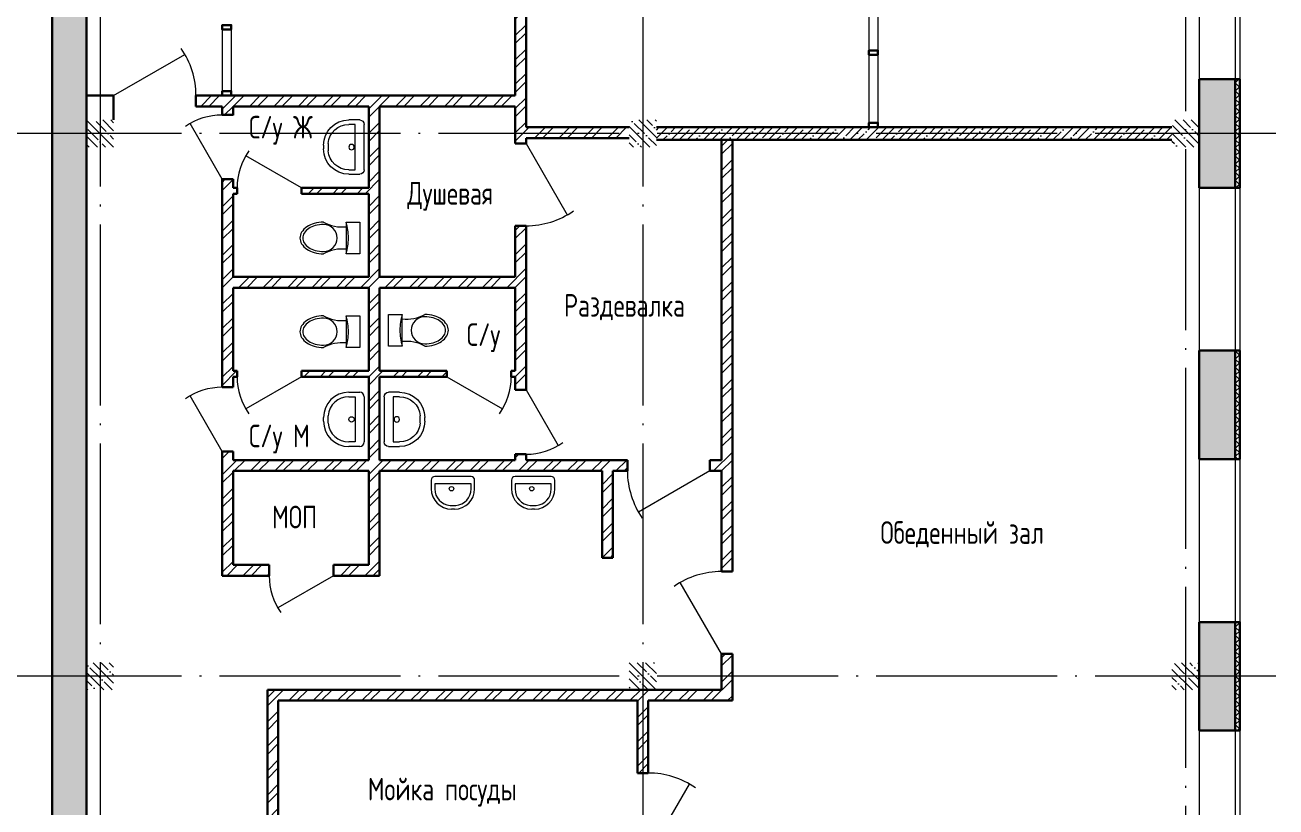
# Model space of a CAD drawing. Extents: x -965262 to 1142518, y -357520 to 71675.
# Drawn here: x -799407 to -785577, y -212797 to -204152 of the extents above; entities that cross this region are included whole.
import ezdxf

# ---------------------------------------------------------------- set-up
doc = ezdxf.new("R2010")
doc.units = 0
doc.header["$LTSCALE"] = 10
doc.linetypes.add('DOTE', pattern=[2.42, 2, -0.2, 0.02, -0.2])
doc.layers.get('0').update_dxf_attribs({"linetype": 'CONTINUOUS', "lineweight": 30})
doc.layers.add('DOTE', color=7, linetype='DOTE', lineweight=9)
doc.styles.add('GOST 2.304', font='isocpeur.ttf', dxfattribs={"width": 0.75, "height": 250})
pattern_1 = [(135, (-832859.33, -273086.6), (-89.80256, -89.80256), []), (135, (-832859.33, -272996.8), (-89.80256, -89.80256), [158.75, -31.75, 0, -31.75])]
pattern_2 = [(135, (-832859.33, -273086.6), (-44.90128, -44.90128), []), (225, (-832859.33, -273086.6), (44.90128, -44.90128), [])]

msp = doc.modelspace()

# ---------------------------------------------------------------- hatches: boundary and pattern name
at = {"lineweight": 15}
h = msp.add_hatch(dxfattribs=at)
h.set_pattern_fill('ANSI35', color=256, scale=40, style=0)
h.set_pattern_definition([(45, (-832859.33, -273086.6), (-179.6051, 179.6051), []), (45, (-832679.73, -273086.6), (-179.6051, 179.6051), [317.5, -63.5, 0, -63.5])])
h.paths.add_polyline_path([(-788977.4, -223502.1), (-789130.6, -223502.1), (-791287.4, -223507.6), (-791287.4, -223902.1), (-788977.4, -223902.1)])
h.paths.add_polyline_path([(-798117.4, -223902.1), (-799107.4, -223902.1), (-799107.4, -198802.1), (-798027.1, -198802.1), (-798027.1, -199202.1), (-798727.4, -199202.1), (-798727.4, -223502.1), (-798117.4, -223502.1)])
h.paths.add_polyline_path([(-797117.4, -223902.1), (-794977.4, -223902.1), (-794977.4, -223502.1), (-797117.4, -223502.1)])
h.paths.add_polyline_path([(-793177.4, -223907.6), (-792287.4, -223902.1), (-792287.4, -223502.1), (-793177.4, -223507.6)])
h.paths.add_polyline_path([(-787177.4, -223902.1), (-787177.4, -223502.1), (-786427.4, -223502.1), (-786427.4, -222752.3), (-786027.4, -222752.3), (-786027.4, -223901.7), (-787177.4, -223902.1)])
h.paths.add_polyline_path([(-786427.4, -220952.1), (-786027.4, -220952.1), (-786027.4, -219752.1), (-786427.4, -219752.1)])
h.paths.add_polyline_path([(-786427.4, -217952.3), (-786027.4, -217952.3), (-786027.4, -216752.3), (-786427.4, -216752.3)])
h.paths.add_polyline_path([(-786427.4, -214952.3), (-786027.4, -214952.3), (-786027.4, -213752.3), (-786427.4, -213752.3)])
h.paths.add_polyline_path([(-786427.4, -211952.3), (-786027.4, -211952.3), (-786027.4, -210752.3), (-786427.4, -210752.3)])
h.paths.add_polyline_path([(-786427.4, -208952.1), (-786027.4, -208952.1), (-786027.4, -207752.1), (-786427.4, -207752.1)])
h.paths.add_polyline_path([(-786427.4, -205952.1), (-786027.4, -205952.1), (-786027.4, -204752.1), (-786427.4, -204752.1)])
h.paths.add_polyline_path([(-786427.4, -202952.1), (-786027.4, -202952.1), (-786027.4, -201752.1), (-786427.4, -201752.1)])
h.paths.add_polyline_path([(-786427.4, -199952.3), (-786427.4, -199202.1), (-787178.2, -199202.1), (-787177.4, -198802.1), (-786027.4, -198802.1), (-786027.4, -199952.1), (-786427.4, -199952.1)])
h.paths.add_polyline_path([(-790178.2, -199202.1), (-788978.2, -199202.1), (-788978.2, -198802.1), (-790178.2, -198802.1)])
h.paths.add_polyline_path([(-797127.1, -199197.6), (-791977.4, -199197.6), (-791977.4, -198802.1), (-797127.1, -198802.1)])
h = msp.add_hatch(dxfattribs=at)
h.set_pattern_fill('ANSI32', color=1, scale=20, style=0)
h.set_pattern_definition([(45, (-1272135.78, -304976.27), (-134.70384, 134.70384), []), (45, (-1272045.98, -304976.27), (-134.70384, 134.70384), [])])
h.paths.add_polyline_path([(-786427.4, -221571.7), (-786927.4, -221571.7), (-786927.4, -221691.7), (-786427.4, -221691.7)])
h.paths.add_polyline_path([(-786927.4, -221691.7), (-787047.4, -221691.7), (-787047.4, -223502.1), (-786927.4, -223502.1)])
h.paths.add_polyline_path([(-797517.4, -204932.1), (-797527.4, -204932.1), (-797527.4, -205052.1), (-797517.4, -205052.1)], flags=16)
h.paths.add_polyline_path([(-797107.4, -205146.9), (-797227.4, -205146.9), (-797227.4, -205216.9), (-797107.4, -205216.9)], flags=17)
h.paths.add_polyline_path([(-793987.4, -208042.1), (-794032.4, -208042.1), (-794032.4, -208062.1), (-793987.4, -208062.1)], flags=16)
h.paths.add_polyline_path([(-793987.4, -207977.1), (-794032.4, -207977.1), (-794032.4, -207997.1), (-793987.4, -207997.1)], flags=17)
h.paths.add_polyline_path([(-793867.4, -208187.1), (-793987.4, -208187.1), (-793987.4, -208207.1), (-793867.4, -208207.1)], flags=17)
h.paths.add_polyline_path([(-793867.4, -205451.1), (-793987.4, -205451.1), (-793987.4, -205462.1), (-793867.4, -205462.1)], flags=17)
h.paths.add_polyline_path([(-790817.4, -217282.1), (-790926.4, -217282.1), (-790926.4, -217402.1), (-790817.4, -217402.1)])
h.paths.add_polyline_path([(-790697.4, -220531.7), (-790817.4, -220531.7), (-790817.4, -220661.7), (-790697.4, -220661.7)], flags=17)
h.paths.add_polyline_path([(-790697.4, -221441.7), (-790817.4, -221441.7), (-790817.4, -221571.7), (-790697.4, -221571.7)])
h.paths.add_polyline_path([(-791857.4, -221571.7), (-791987.4, -221571.7), (-791987.4, -221821.7), (-791857.4, -221821.7)], flags=17)
h.paths.add_polyline_path([(-790947.4, -221571.7), (-791077.4, -221571.7), (-791077.4, -221821.7), (-790947.4, -221821.7)])
h.paths.add_polyline_path([(-790697.4, -222342.1), (-790947.4, -222342.1), (-790947.4, -222592.1), (-790697.4, -222592.1)], flags=17)
h.paths.add_polyline_path([(-790697.4, -223252.1), (-790947.4, -223252.1), (-790947.4, -223502.1), (-790697.4, -223502.1)])
h.paths.add_polyline_path([(-797117.4, -220272.1), (-797237.4, -220272.1), (-797237.4, -220342.1), (-797117.4, -220342.1)], flags=17)
h.paths.add_polyline_path([(-792387.4, -223352.1), (-792427.4, -223352.1), (-792427.4, -223502.1), (-792387.4, -223502.1)], flags=17)
h.paths.add_polyline_path([(-792387.4, -223202.1), (-792427.4, -223202.1), (-792427.4, -223352.1), (-792387.4, -223352.1)], flags=17)
h.paths.add_polyline_path([(-790416.5, -217402.1), (-790697.4, -217402.1), (-790697.4, -217422.1), (-790416.5, -217422.1)], flags=17)
h.paths.add_polyline_path([(-790416.5, -217402.1), (-790697.4, -217402.1), (-790697.4, -217422.1), (-790416.5, -217422.1)], flags=17)
h.paths.add_polyline_path([(-790416.5, -217352.1), (-790817.4, -217352.1), (-790817.4, -217402.1), (-790416.5, -217402.1)])
h.paths.add_polyline_path([(-790416.5, -217282.1), (-790817.4, -217282.1), (-790817.4, -217352.1), (-790416.5, -217352.1)])
h.paths.add_polyline_path([(-791587.6, -211104.1), (-791707.6, -211104.1), (-791707.6, -211501.7), (-792427.4, -211501.7), (-792427.4, -211502.1), (-792727.4, -211502.1), (-792727.4, -211501.7), (-796727.4, -211501.7), (-796727.4, -215872.1), (-797436.9, -215872.1), (-797436.9, -215992.1), (-792637.4, -215992.1), (-792637.4, -217202.1), (-792517.4, -217202.1), (-792517.4, -215752.1), (-792517.4, -214962.1), (-792637.4, -214962.1), (-792637.4, -215872.1), (-796607.4, -215872.1), (-796607.4, -214051.7), (-792517.4, -214051.7), (-792517.4, -213331.7), (-792637.4, -213331.7), (-792637.4, -213931.7), (-796607.4, -213931.7), (-796607.4, -211621.7), (-792637.4, -211621.7), (-792637.4, -212421.7), (-792517.4, -212421.7), (-792517.4, -211621.7), (-791587.6, -211621.7)])
h.paths.add_polyline_path([(-798346.9, -215872.1), (-798727.4, -215872.1), (-798727.4, -215992.1), (-798346.9, -215992.1)])
h.paths.add_polyline_path([(-793892.4, -217292.1), (-795427.4, -217292.1), (-795427.4, -217412.1), (-794142.4, -217412.1), (-794142.4, -221861.7), (-794022.4, -221861.7), (-794022.4, -217412.1), (-793892.4, -217412.1)])
h.paths.add_polyline_path([(-795517.4, -218711.7), (-795637.4, -218711.7), (-795637.4, -218752.1), (-797237.4, -218752.1), (-797237.4, -220272.1), (-797117.4, -220272.1), (-797117.4, -218872.1), (-795637.4, -218872.1), (-795637.4, -221752.1), (-797117.4, -221752.1), (-797117.4, -221252.1), (-797237.4, -221252.1), (-797237.4, -221752.1), (-797517.4, -221752.1), (-797517.4, -222002.1), (-795727.4, -222002.1), (-795727.4, -223202.1), (-795517.4, -223202.1)])
h.paths.add_polyline_path([(-791857.4, -221571.7), (-792517.4, -221571.7), (-792517.4, -217502.1), (-792637.4, -217502.1), (-792637.4, -223202.1), (-792427.4, -223202.1), (-792427.4, -223502.1), (-792387.4, -223502.1), (-792387.4, -221821.7), (-791857.4, -221821.7)])
h.paths.add_polyline_path([(-792727.4, -217292.1), (-792882.4, -217292.1), (-792882.4, -217412.1), (-792727.4, -217412.1)])
h.paths.add_polyline_path([(-791726.5, -217282.1), (-792427.4, -217282.1), (-792427.4, -217422.1), (-791726.5, -217422.1)], flags=17)
h.paths.add_polyline_path([(-790697.4, -217422.1), (-790817.4, -217422.1), (-790817.4, -218401.7), (-790697.4, -218401.7)])
h.paths.add_polyline_path([(-786727.4, -217282.1), (-790416.5, -217282.1), (-790416.5, -217422.1), (-786727.4, -217422.1)], flags=17)
h.paths.add_polyline_path([(-786427.4, -219751.7), (-790697.4, -219751.7), (-790697.4, -219311.7), (-790817.4, -219311.7), (-790817.4, -219751.7), (-790817.4, -220661.7), (-790697.4, -220661.7), (-790697.4, -219871.7), (-786427.4, -219871.7)])
h.paths.add_polyline_path([(-786427.4, -221571.7), (-790817.4, -221571.7), (-790947.4, -221571.7), (-790947.4, -221821.7), (-790947.4, -222592.1), (-790697.4, -222592.1), (-790697.4, -221691.7), (-786427.4, -221691.7)])
h.paths.add_polyline_path([(-793867.6, -200407.1), (-793987.6, -200407.1), (-793987.6, -200662.1), (-793987.4, -204932.1), (-797527.4, -204932.1), (-797527.4, -205052.1), (-797227.4, -205052.1), (-797227.4, -205216.9), (-797107.4, -205216.9), (-797107.4, -205052.1), (-795607.4, -205052.1), (-795607.4, -205952.1), (-796352.4, -205952.1), (-796352.4, -206017.1), (-795607.4, -206017.1), (-795607.4, -206937.1), (-797107.4, -206937.1), (-797107.4, -206017.1), (-797062.4, -206017.1), (-797062.4, -205952.1), (-797107.4, -205952.1), (-797107.4, -205857.1), (-797227.4, -205857.1), (-797227.4, -207242.1), (-797227.4, -208157.1), (-797107.4, -208157.1), (-797107.4, -208042.1), (-797062.4, -208042.1), (-797062.4, -207977.1), (-797107.4, -207977.1), (-797107.4, -207057.1), (-795607.4, -207057.1), (-795607.4, -207977.1), (-796352.4, -207977.1), (-796352.4, -208042.1), (-795607.4, -208042.1), (-795607.4, -208962.1), (-797107.4, -208962.1), (-797107.4, -208867.1), (-797227.4, -208867.1), (-797227.4, -209082.1), (-797227.4, -209192.1), (-797227.4, -210241.7), (-796707.4, -210241.7), (-796707.4, -210121.7), (-797107.4, -210121.7), (-797107.4, -209192.1), (-797107.4, -209082.1), (-795607.4, -209082.1), (-795607.4, -210121.7), (-795761.4, -210121.7), (-795997.4, -210121.7), (-795997.4, -210241.7), (-795487.4, -210241.7), (-795487.4, -209201.7), (-795487.4, -209082.1), (-793867.4, -209082.1), (-793027.6, -209082.1), (-793027.6, -210041.7), (-792907.6, -210041.7), (-792907.6, -209082.1), (-792747.6, -209082.1), (-792747.6, -208962.1), (-793867.4, -208962.1), (-793867.4, -208897.1), (-793987.4, -208897.1), (-793987.4, -208962.1), (-795487.4, -208962.1), (-795487.4, -208742.1), (-795487.4, -208042.1), (-794742.4, -208042.1), (-794742.4, -207977.1), (-795487.4, -207977.1), (-795487.4, -207057.1), (-793987.4, -207057.1), (-793987.4, -207122.1), (-793987.4, -207997.1), (-794032.4, -207997.1), (-794032.4, -208062.1), (-793987.4, -208062.1), (-793987.4, -208097.1), (-793987.4, -208207.1), (-793867.4, -208207.1), (-793867.4, -207122.1), (-793867.4, -206372.1), (-793987.4, -206372.1), (-793987.4, -206937.1), (-795487.4, -206937.1), (-795487.4, -205052.1), (-793987.4, -205052.1), (-793987.4, -205451.1), (-793867.4, -205451.1), (-793867.4, -205402.1), (-792727.4, -205402.1), (-792727.4, -205282.1), (-793867.6, -205282.1)])
h.paths.add_polyline_path([(-786727.4, -205282.1), (-792427.4, -205282.1), (-792427.4, -205422.1), (-786727.4, -205422.1)], flags=17)
h.paths.add_polyline_path([(-791587.6, -205422.1), (-791707.6, -205422.1), (-791707.6, -206922.1), (-791707.6, -208961.7), (-791837.6, -208961.7), (-791837.6, -209081.7), (-791707.6, -209081.7), (-791707.6, -210194.1), (-791587.6, -210194.1)])
h.paths.add_polyline_path([(-793867.6, -199352.1), (-793987.6, -199352.1), (-793987.6, -199497.1), (-793867.6, -199497.1)])
h.paths.add_polyline_path([(-793867.6, -199202.1), (-793987.6, -199202.1), (-793987.6, -199352.1), (-793867.6, -199352.1)])
h.paths.add_polyline_path([(-798727.4, -222002.1), (-798727.4, -221752.1), (-798427.4, -221752.1), (-798427.4, -222002.1)])
h.paths.add_polyline_path([(-790416.5, -217422.1), (-790416.5, -217282.1), (-786727.4, -217282.1), (-786727.4, -217422.1)])
h.paths.add_polyline_path([(-792427.4, -217422.1), (-792427.4, -217282.1), (-791726.5, -217282.1), (-791726.5, -217422.1)])
h.paths.add_polyline_path([(-792427.4, -205422.1), (-792427.4, -205282.1), (-786727.4, -205282.1), (-786727.4, -205422.1)])
h = msp.add_hatch(dxfattribs=at)
h.set_pattern_fill('ANSI37', color=256, scale=20, angle=90, style=0)
h.set_pattern_definition(pattern_2)
h.paths.add_polyline_path([(-785977.4, -204752.1), (-786027.4, -204752.1), (-786027.4, -205952.3), (-785977.4, -205952.3)])
h = msp.add_hatch(dxfattribs=at)
h.set_pattern_fill('ANSI35', color=256, scale=20, angle=90, style=0)
h.set_pattern_definition(pattern_1)
h.paths.add_polyline_path([(-798577.4, -205202.1), (-798727.4, -205202.1), (-798727.4, -205352.1), (-798577.4, -205352.1)])
h.paths.add_polyline_path([(-798577.4, -205352.1), (-798727.4, -205352.1), (-798727.4, -205502.1), (-798577.4, -205502.1)])
h.paths.add_polyline_path([(-798427.4, -205352.1), (-798577.4, -205352.1), (-798577.4, -205502.1), (-798427.4, -205502.1)])
h.paths.add_polyline_path([(-798427.4, -205202.1), (-798577.4, -205202.1), (-798577.4, -205352.1), (-798427.4, -205352.1)])
h = msp.add_hatch(dxfattribs=at)
h.set_pattern_fill('ANSI35', color=256, scale=20, angle=90, style=0)
h.set_pattern_definition(pattern_1)
h.paths.add_polyline_path([(-792577.4, -205202.1), (-792727.4, -205202.1), (-792727.4, -205352.1), (-792577.4, -205352.1)])
h.paths.add_polyline_path([(-792577.4, -205352.1), (-792727.4, -205352.1), (-792727.4, -205502.1), (-792577.4, -205502.1)])
h.paths.add_polyline_path([(-792427.4, -205352.1), (-792577.4, -205352.1), (-792577.4, -205502.1), (-792427.4, -205502.1)])
h.paths.add_polyline_path([(-792427.4, -205202.1), (-792577.4, -205202.1), (-792577.4, -205352.1), (-792427.4, -205352.1)])
h = msp.add_hatch(dxfattribs=at)
h.set_pattern_fill('ANSI35', color=256, scale=20, angle=90, style=0)
h.set_pattern_definition(pattern_1)
h.paths.add_polyline_path([(-786577.4, -205202.1), (-786727.4, -205202.1), (-786727.4, -205352.1), (-786577.4, -205352.1)])
h.paths.add_polyline_path([(-786577.4, -205352.1), (-786727.4, -205352.1), (-786727.4, -205502.1), (-786577.4, -205502.1)])
h.paths.add_polyline_path([(-786427.4, -205352.1), (-786577.4, -205352.1), (-786577.4, -205502.1), (-786427.4, -205502.1)])
h.paths.add_polyline_path([(-786427.4, -205202.1), (-786577.4, -205202.1), (-786577.4, -205352.1), (-786427.4, -205352.1)])
h = msp.add_hatch(dxfattribs=at)
h.set_pattern_fill('ANSI35', color=256, scale=20)
h.set_pattern_definition([(45, (-170000.2, 82238.42), (-89.802561, 89.802561), []), (45, (-169910.4, 82238.42), (-89.802561, 89.802561), [158.75, -31.75, 0, -31.75])])
h.paths.add_polyline_path([(-792427.4, -205422.1), (-792427.4, -205282.1), (-786727.4, -205282.1), (-786727.4, -205422.1)])
h = msp.add_hatch(dxfattribs=at)
h.set_pattern_fill('ANSI37', color=256, scale=20, angle=90, style=0)
h.set_pattern_definition(pattern_2)
h.paths.add_polyline_path([(-785977.4, -207752.1), (-786027.4, -207752.1), (-786027.4, -208952.3), (-785977.4, -208952.3)])
h = msp.add_hatch(dxfattribs=at)
h.set_pattern_fill('ANSI37', color=256, scale=20, angle=90, style=0)
h.set_pattern_definition(pattern_2)
h.paths.add_polyline_path([(-785977.4, -210752.1), (-786027.4, -210752.1), (-786027.4, -211952.3), (-785977.4, -211952.3)])
h = msp.add_hatch(dxfattribs=at)
h.set_pattern_fill('ANSI35', color=256, scale=20, angle=90, style=0)
h.set_pattern_definition(pattern_1)
h.paths.add_polyline_path([(-798577.4, -211202.1), (-798727.4, -211202.1), (-798727.4, -211352.1), (-798577.4, -211352.1)])
h.paths.add_polyline_path([(-798577.4, -211352.1), (-798727.4, -211352.1), (-798727.4, -211502.1), (-798577.4, -211502.1)])
h.paths.add_polyline_path([(-798427.4, -211352.1), (-798577.4, -211352.1), (-798577.4, -211502.1), (-798427.4, -211502.1)])
h.paths.add_polyline_path([(-798427.4, -211202.1), (-798577.4, -211202.1), (-798577.4, -211352.1), (-798427.4, -211352.1)])
h = msp.add_hatch(dxfattribs=at)
h.set_pattern_fill('ANSI35', color=256, scale=20, angle=90, style=0)
h.set_pattern_definition(pattern_1)
h.paths.add_polyline_path([(-792577.4, -211202.1), (-792727.4, -211202.1), (-792727.4, -211352.1), (-792577.4, -211352.1)])
h.paths.add_polyline_path([(-792577.4, -211352.1), (-792727.4, -211352.1), (-792727.4, -211502.1), (-792577.4, -211502.1)])
h.paths.add_polyline_path([(-792427.4, -211352.1), (-792577.4, -211352.1), (-792577.4, -211502.1), (-792427.4, -211502.1)])
h.paths.add_polyline_path([(-792427.4, -211202.1), (-792577.4, -211202.1), (-792577.4, -211352.1), (-792427.4, -211352.1)])
h = msp.add_hatch(dxfattribs=at)
h.set_pattern_fill('ANSI35', color=256, scale=20, angle=90, style=0)
h.set_pattern_definition(pattern_1)
h.paths.add_polyline_path([(-786577.4, -211202.1), (-786727.4, -211202.1), (-786727.4, -211352.1), (-786577.4, -211352.1)])
h.paths.add_polyline_path([(-786577.4, -211352.1), (-786727.4, -211352.1), (-786727.4, -211502.1), (-786577.4, -211502.1)])
h.paths.add_polyline_path([(-786427.4, -211352.1), (-786577.4, -211352.1), (-786577.4, -211502.1), (-786427.4, -211502.1)])
h.paths.add_polyline_path([(-786427.4, -211202.1), (-786577.4, -211202.1), (-786577.4, -211352.1), (-786427.4, -211352.1)])

# ---------------------------------------------------------------- linework, layer by layer
at = {"extrusion": (0, 0, -1)}
for p, q in [((-799107.4, -223952.1), (-799107.4, -198802.1, -1808.5)), ((-798727.4, -199202.1, -1808.5), (-798727.4, -223502.1, -1808.5)), ((-786427.4, -205952.3, -1808.5), (-786427.4, -204752.3, -1808.5)), ((-786427.4, -204752.3, -1808.5), (-785977.4, -204752.3)), ((-786027.4, -204752.3, -1808.5), (-786027.4, -205952.3, -1808.5)), ((-785977.4, -205952.3), (-786427.4, -205952.3, -1808.5)), ((-786427.4, -208952.3, -1808.5), (-786427.4, -207752.3, -1808.5)), ((-786427.4, -207752.3, -1808.5), (-785977.4, -207752.3)), ((-786027.4, -207752.3, -1808.5), (-786027.4, -208952.3, -1808.5)), ((-785977.4, -208952.3), (-786427.4, -208952.3, -1808.5)), ((-786427.4, -211952.3, -1808.5), (-786427.4, -210752.3, -1808.5)), ((-786427.4, -210752.3, -1808.5), (-785977.4, -210752.3)), ((-786027.4, -210752.3, -1808.5), (-786027.4, -211952.3, -1808.5)), ((-785977.4, -211952.3), (-786427.4, -211952.3, -1808.5))]:
    msp.add_line(p, q, dxfattribs=at)
at = {"color": 1}
for p, q in [((-793867.6, -200407.1, -3259.8), (-793867.6, -205282.1, -3259.8)), ((-793987.6, -200662.1, -3259.8), (-793987.4, -204932.1, -3259.8)), ((-793987.6, -204932.1, -3259.8), (-797517.4, -204932.1, -3259.8)), ((-797517.4, -205052.1, -3259.8), (-797517.4, -204932.1, -3259.8)), ((-797227.4, -205052.1, -3259.8), (-797517.4, -205052.1, -3259.8)), ((-797227.4, -205052.1, -3259.8), (-797227.4, -205147.1, -3259.8)), ((-795607.4, -205052.1, -3259.8), (-797107.4, -205052.1, -3259.8)), ((-797107.4, -205052.1, -3259.8), (-797107.4, -205147.1, -3259.8)), ((-795607.4, -205952.1, -3259.8), (-795607.4, -205052.1, -3259.8)), ((-795487.4, -206937.1, -3259.8), (-795487.4, -205052.1, -3259.8)), ((-793987.6, -205052.1, -3259.8), (-795487.4, -205052.1, -3259.8)), ((-793987.4, -205052.1, -3259.8), (-793987.4, -205462.1, -3259.8)), ((-797227.4, -205146.9, -3259.8), (-797107.4, -205146.9, -3259.8)), ((-793867.6, -205282.1, -3259.8), (-792727.4, -205282.1, -3259.8)), ((-793987.4, -205462.1, -3259.8), (-793867.4, -205462.1, -3259.8)), ((-793867.4, -205402.1, -3259.8), (-792727.4, -205402.1, -3259.8)), ((-793867.4, -205402.1, -3259.8), (-793867.4, -205462.1, -3259.8)), ((-791707.6, -205422.1, -3259.8), (-791707.6, -208961.7, -3259.8)), ((-791707.6, -205422.1, -3259.8), (-791587.6, -205422.1, -3259.8)), ((-791587.6, -205422.1, -3259.8), (-791587.6, -210194.1, -3259.8)), ((-797227.4, -205857.1, -3259.8), (-797107.4, -205857.1, -3259.8)), ((-797227.4, -205857.1, -3259.8), (-797227.4, -207242.1, -3259.8)), ((-797107.4, -205857.1, -3259.8), (-797107.4, -205952.1, -3259.8)), ((-797062.4, -205952.1, -3259.8), (-797107.4, -205952.1, -3259.8)), ((-797107.4, -206937.1, -3259.8), (-797107.4, -206017.1, -3259.8)), ((-797062.4, -206017.1, -3259.8), (-797107.4, -206017.1, -3259.8)), ((-797062.4, -205952.1, -3259.8), (-797062.4, -206017.1, -3259.8)), ((-795607.4, -205952.1, -3259.8), (-796352.4, -205952.1, -3259.8)), ((-796352.4, -205952.1, -3259.8), (-796352.4, -206017.1, -3259.8)), ((-795607.4, -206017.1, -3259.8), (-796352.4, -206017.1, -3259.8)), ((-795607.4, -206937.1, -3259.8), (-795607.4, -206017.1, -3259.8)), ((-793987.4, -206372.1, -3259.8), (-793867.4, -206372.1, -3259.8)), ((-793987.4, -206937.1, -3259.8), (-793987.4, -206372.1, -3259.8)), ((-793867.4, -207122.1, -3259.8), (-793867.4, -206372.1, -3259.8)), ((-795607.4, -206937.1, -3259.8), (-797107.4, -206937.1, -3259.8)), ((-793987.4, -206937.1, -3259.8), (-795487.4, -206937.1, -3259.8)), ((-797227.4, -208157.1, -3259.8), (-797227.4, -207122.1, -3259.8)), ((-797107.4, -207977.1, -3259.8), (-797107.4, -207057.1, -3259.8)), ((-795607.4, -207057.1, -3259.8), (-797107.4, -207057.1, -3259.8)), ((-795607.4, -207977.1, -3259.8), (-795607.4, -207057.1, -3259.8)), ((-795487.4, -207977.1, -3259.8), (-795487.4, -207057.1, -3259.8)), ((-793987.4, -207057.1, -3259.8), (-795487.4, -207057.1, -3259.8)), ((-793987.4, -207122.1, -3259.8), (-793987.4, -207057.1, -3259.8)), ((-793987.4, -207977.1, -3259.8), (-793987.4, -207122.1, -3259.8)), ((-793867.4, -208187.1, -3259.8), (-793867.4, -207122.1, -3259.8)), ((-797062.4, -207977.1, -3259.8), (-797107.4, -207977.1, -3259.8)), ((-797062.4, -208042.1, -3259.8), (-797062.4, -207977.1, -3259.8)), ((-795607.4, -207977.1, -3259.8), (-796352.4, -207977.1, -3259.8)), ((-796352.4, -208042.1, -3259.8), (-796352.4, -207977.1, -3259.8)), ((-795487.4, -207977.1, -3259.8), (-794742.4, -207977.1, -3259.8)), ((-794742.4, -208042.1, -3259.8), (-794742.4, -207977.1, -3259.8)), ((-794032.4, -208042.1, -3259.8), (-794032.4, -207977.1, -3259.8)), ((-794032.4, -207977.1, -3259.8), (-793987.4, -207977.1, -3259.8)), ((-797107.4, -208157.1, -3259.8), (-797107.4, -208042.1, -3259.8)), ((-797062.4, -208042.1, -3259.8), (-797107.4, -208042.1, -3259.8)), ((-795607.4, -208042.1, -3259.8), (-796352.4, -208042.1, -3259.8)), ((-795607.4, -208962.1, -3259.8), (-795607.4, -208042.1, -3259.8)), ((-795487.4, -208962.1, -3259.8), (-795487.4, -208042.1, -3259.8)), ((-795487.4, -208042.1, -3259.8), (-794742.4, -208042.1, -3259.8)), ((-794032.4, -208042.1, -3259.8), (-793987.4, -208042.1, -3259.8)), ((-793987.4, -208097.1, -3259.8), (-793987.4, -208042.1, -3259.8)), ((-793987.4, -208187.1, -3259.8), (-793987.4, -208097.1, -3259.8)), ((-797227.4, -208157.1, -3259.8), (-797107.4, -208157.1, -3259.8)), ((-793867.4, -208187.1, -3259.8), (-793987.4, -208187.1, -3259.8)), ((-795487.4, -208962.1, -3259.8), (-795487.4, -208742.1, -3259.8)), ((-797227.4, -209082.1, -3259.8), (-797227.4, -208867.1, -3259.8)), ((-797227.4, -208867.1, -3259.8), (-797107.4, -208867.1, -3259.8)), ((-797107.4, -208962.1, -3259.8), (-797107.4, -208867.1, -3259.8)), ((-797107.4, -208962.1, -3259.8), (-797107.4, -208917.1, -3259.8)), ((-795607.4, -208962.1, -3259.8), (-797107.4, -208962.1, -3259.8)), ((-795487.4, -208962.1, -3259.8), (-793987.4, -208962.1, -3259.8)), ((-793867.4, -208897.1, -3259.8), (-793987.4, -208897.1, -3259.8)), ((-793987.4, -208962.1, -3259.8), (-793987.4, -208897.1, -3259.8)), ((-793867.4, -208962.1, -3259.8), (-793867.4, -208897.1, -3259.8)), ((-793867.4, -208962.1, -3259.8), (-792747.6, -208962.1, -3259.8)), ((-792747.6, -208962.1, -3259.8), (-792747.6, -209082.1, -3259.8)), ((-791837.6, -208961.7, -3259.8), (-791707.6, -208961.7, -3259.8)), ((-791837.6, -208961.7, -3259.8), (-791837.6, -209081.7, -3259.8)), ((-797227.4, -209082.1, -3259.8), (-797227.4, -209192.1, -3259.8)), ((-797107.4, -209082.1, -3259.8), (-797107.4, -209192.1, -3259.8)), ((-795607.4, -209082.1, -3259.8), (-797107.4, -209082.1, -3259.8)), ((-795607.4, -209082.1, -3259.8), (-795607.4, -210121.7, -3259.8)), ((-795487.4, -209082.1, -3259.8), (-793867.4, -209082.1, -3259.8)), ((-795487.4, -209082.1, -3259.8), (-795487.4, -209201.7, -3259.8)), ((-793867.4, -209082.1, -3259.8), (-793027.6, -209082.1, -3259.8)), ((-793027.6, -210041.7, -3259.8), (-793027.6, -209082.1, -3259.8)), ((-792907.6, -209082.1, -3259.8), (-792747.6, -209082.1, -3259.8)), ((-792907.6, -210041.7, -3259.8), (-792907.6, -209082.1, -3259.8)), ((-791837.6, -209081.7, -3259.8), (-791707.6, -209081.7, -3259.8)), ((-791707.6, -209081.7, -3259.8), (-791707.6, -210194.1, -3259.8)), ((-797227.4, -209192.1, -3259.8), (-797227.4, -210241.7, -3259.8)), ((-797107.4, -209192.1, -3259.8), (-797107.4, -210121.7, -3259.8)), ((-795487.4, -209201.7, -3259.8), (-795487.4, -210241.7, -3259.8)), ((-792907.6, -210041.7, -3259.8), (-793027.6, -210041.7, -3259.8)), ((-796707.4, -210121.7, -3259.8), (-797107.4, -210121.7, -3259.8)), ((-796707.4, -210121.7, -3259.8), (-796707.4, -210241.7, -3259.8)), ((-795607.4, -210121.7, -3259.8), (-795997.4, -210121.7, -3259.8)), ((-795997.4, -210121.7, -3259.8), (-795997.4, -210241.7, -3259.8)), ((-795761.4, -210121.7, -3259.8), (-795607.4, -210121.7, -3259.8)), ((-791707.6, -210194.1, -3259.8), (-791587.6, -210194.1, -3259.8)), ((-796707.4, -210241.7, -3259.8), (-797227.4, -210241.7, -3259.8)), ((-795487.4, -210241.7, -3259.8), (-795997.4, -210241.7, -3259.8)), ((-791707.6, -211104.1, -3259.8), (-791707.6, -211501.7, -3259.8)), ((-791587.6, -211104.1, -3259.8), (-791707.6, -211104.1, -3259.8)), ((-791587.6, -211104.1, -3259.8), (-791587.6, -211621.7, -3259.8)), ((-796727.4, -211501.7, -3259.8), (-796727.4, -215872.1, -3259.8)), ((-796727.4, -211501.7, -3259.8), (-792637.4, -211501.7, -3259.8)), ((-792727.4, -211501.7, -3259.8), (-791707.6, -211501.7, -3259.8)), ((-796607.4, -211621.7, -3259.8), (-792637.4, -211621.7, -3259.8)), ((-796607.4, -211621.7, -3259.8), (-796607.4, -213931.7, -3259.8)), ((-792637.4, -211621.7, -3259.8), (-792637.4, -212421.7, -3259.8)), ((-792517.4, -211621.7, -3259.8), (-791587.6, -211621.7, -3259.8)), ((-792517.4, -211621.7, -3259.8), (-792517.4, -212421.7, -3259.8)), ((-792517.4, -212421.7, -3259.8), (-792637.4, -212421.7, -3259.8))]:
    msp.add_line(p, q, dxfattribs=at)
at = {"lineweight": 15}
for p, q in [((-786427.4, -202952.1), (-786427.4, -204752.1)), ((-786027.4, -202952.1, -1808.5), (-786027.4, -204752.1, -1808.5)), ((-785977.4, -202951.9), (-785977.4, -204751.9)), ((-798427.4, -204932.5, -3259.8), (-797639.4, -204477.5, -3259.8)), ((-795707.4, -205202.1, -3259.8), (-795827.4, -205202.1, -3259.8)), ((-797227.4, -205857.1, -3259.8), (-797582.4, -205242.2, -3259.8)), ((-795757.4, -205252.1, -3259.8), (-795827.4, -205252.1, -3259.8)), ((-795757.4, -205752.1, -3259.8), (-795757.4, -205252.1, -3259.8)), ((-795657.4, -205752.1, -3259.8), (-795657.4, -205252.1, -3259.8)), ((-796107.4, -205482.1, -3259.8), (-796107.4, -205522.1, -3259.8)), ((-796057.4, -205462.1, -3259.8), (-796057.4, -205542.1, -3259.8)), ((-793867.4, -205462.1, -3259.8), (-793412.4, -206250.2, -3259.8)), ((-796352.4, -205952.1, -3259.8), (-796967.3, -205597.1, -3259.8)), ((-795827.4, -205752.1, -3259.8), (-795757.4, -205752.1, -3259.8)), ((-795827.4, -205802.1, -3259.8), (-795707.4, -205802.1, -3259.8)), ((-786427.4, -205952.1), (-786427.4, -207752.1)), ((-786027.4, -205952.1, -1808.5), (-786027.4, -207752.1, -1808.5)), ((-785977.4, -205951.9), (-785977.4, -207751.9)), ((-795857.4, -206331.8, -3259.8), (-795857.4, -206506.8, -3259.8)), ((-795857.4, -206331.8, -3259.8), (-795707.4, -206331.8, -3259.8)), ((-795707.4, -206331.8, -3259.8), (-795707.4, -206681.8, -3259.8)), ((-795857.4, -206506.8, -3259.8), (-795857.4, -206681.8, -3259.8)), ((-795707.4, -206681.8, -3259.8), (-795857.4, -206681.8, -3259.8)), ((-795857.4, -207367.5, -3259.8), (-795857.4, -207542.5, -3259.8)), ((-795857.4, -207367.5, -3259.8), (-795707.4, -207367.5, -3259.8)), ((-795707.4, -207367.5, -3259.8), (-795707.4, -207717.5, -3259.8)), ((-795387.4, -207702.1, -3259.8), (-795387.4, -207352.1, -3259.8)), ((-795387.4, -207352.1, -3259.8), (-795237.4, -207352.1, -3259.8)), ((-795237.4, -207527.1, -3259.8), (-795237.4, -207352.1, -3259.8)), ((-795857.4, -207542.5, -3259.8), (-795857.4, -207717.5, -3259.8)), ((-795237.4, -207702.1, -3259.8), (-795237.4, -207527.1, -3259.8)), ((-795707.4, -207717.5, -3259.8), (-795857.4, -207717.5, -3259.8)), ((-795237.4, -207702.1, -3259.8), (-795387.4, -207702.1, -3259.8)), ((-796352.4, -208042.1, -3259.8), (-796967.3, -208397.1, -3259.8)), ((-794742.4, -208042.1, -3259.8), (-794127.5, -208397.1, -3259.8)), ((-797227.4, -208867.1, -3259.8), (-797582.4, -208252.2, -3259.8)), ((-795827.4, -208212.1, -3259.8), (-795707.4, -208212.1, -3259.8)), ((-795827.4, -208262.1, -3259.8), (-795757.4, -208262.1, -3259.8)), ((-795757.4, -208262.1, -3259.8), (-795757.4, -208762.1, -3259.8)), ((-795657.4, -208262.1, -3259.8), (-795657.4, -208762.1, -3259.8)), ((-795437.4, -208262.1, -3259.8), (-795437.4, -208762.1, -3259.8)), ((-795267.4, -208212.1, -3259.8), (-795387.4, -208212.1, -3259.8)), ((-795267.4, -208262.1, -3259.8), (-795337.4, -208262.1, -3259.8)), ((-795337.4, -208262.1, -3259.8), (-795337.4, -208762.1, -3259.8)), ((-793867.4, -208187.1, -3259.8), (-793512.4, -208802, -3259.8)), ((-796107.4, -208532.1, -3259.8), (-796107.4, -208492.1, -3259.8)), ((-796057.4, -208552.1, -3259.8), (-796057.4, -208472.1, -3259.8)), ((-795037.4, -208552.1, -3259.8), (-795037.4, -208472.1, -3259.8)), ((-794987.4, -208532.1, -3259.8), (-794987.4, -208492.1, -3259.8)), ((-795757.4, -208762.1, -3259.8), (-795827.4, -208762.1, -3259.8)), ((-795707.4, -208812.1, -3259.8), (-795827.4, -208812.1, -3259.8)), ((-795387.4, -208812.1, -3259.8), (-795267.4, -208812.1, -3259.8)), ((-795337.4, -208762.1, -3259.8), (-795267.4, -208762.1, -3259.8)), ((-786427.4, -208952.1), (-786427.4, -210752.1)), ((-786027.4, -208952.1, -1808.5), (-786027.4, -210752.1, -1808.5)), ((-785977.4, -208951.9), (-785977.4, -210751.9)), ((-791837.6, -209081.7, -3259.8), (-792625.7, -209536.7, -3259.8)), ((-794916.4, -209184.2, -3259.8), (-794916.4, -209280.2, -3259.8)), ((-794476.4, -209144.2, -3259.8), (-794876.4, -209144.2, -3259.8)), ((-794476.4, -209224.2, -3259.8), (-794876.4, -209224.2, -3259.8)), ((-794876.4, -209224.2, -3259.8), (-794876.4, -209280.2, -3259.8)), ((-794476.4, -209280.2, -3259.8), (-794476.4, -209224.2, -3259.8)), ((-794436.4, -209280.2, -3259.8), (-794436.4, -209184.2, -3259.8)), ((-794029.7, -209184.2, -3259.8), (-794029.7, -209280.2, -3259.8)), ((-793589.7, -209144.2, -3259.8), (-793989.7, -209144.2, -3259.8)), ((-793589.7, -209224.2, -3259.8), (-793989.7, -209224.2, -3259.8)), ((-793989.7, -209224.2, -3259.8), (-793989.7, -209280.2, -3259.8)), ((-793589.7, -209280.2, -3259.8), (-793589.7, -209224.2, -3259.8)), ((-793549.7, -209280.2, -3259.8), (-793549.7, -209184.2, -3259.8)), ((-794708.4, -209464.2, -3259.8), (-794644.4, -209464.2, -3259.8)), ((-794660.4, -209504.2, -3259.8), (-794692.4, -209504.2, -3259.8)), ((-793821.7, -209464.2, -3259.8), (-793757.7, -209464.2, -3259.8)), ((-793773.7, -209504.2, -3259.8), (-793805.7, -209504.2, -3259.8)), ((-795997.4, -210241.7, -3259.8), (-796612.3, -210596.7, -3259.8)), ((-791707.6, -211104.1, -3259.8), (-792162.6, -210316.1, -3259.8)), ((-786427.4, -211952.1), (-786427.4, -213752.1)), ((-786027.4, -211952.1, -1808.5), (-786027.4, -213752.1, -1808.5)), ((-785977.4, -211951.9), (-785977.4, -213751.9)), ((-792517.4, -213331.7, -3259.8), (-792062.4, -212543.6, -3259.8))]:
    msp.add_line(p, q, dxfattribs=at)
at = {"color": 3, "lineweight": 15}
for p, q in [((-790077.4, -203682.1, -3259.8), (-790077.4, -204432.1, -3259.8)), ((-789977.4, -203682.1, -3259.8), (-789977.4, -204432.1, -3259.8)), ((-797227.4, -204202.1, -3259.8), (-797227.4, -204882.1, -3259.8)), ((-797127.4, -204202.1, -3259.8), (-797127.4, -204882.1, -3259.8)), ((-790077.4, -204482.1, -3259.8), (-790077.4, -205232.1, -3259.8)), ((-789977.4, -204482.1, -3259.8), (-789977.4, -205232.1, -3259.8))]:
    msp.add_line(p, q, dxfattribs=at)
for p, q in [((-786027.4, -204752.1), (-786027.4, -205952.1)), ((-785977.4, -204752.1), (-785977.4, -205952.1)), ((-798427.4, -204932.5, -3259.8), (-798727.4, -204932.5, -3259.8)), ((-798427.4, -205202.1, -3259.8), (-798427.4, -204932.5, -3259.8)), ((-797227.4, -205052.1, -3259.8), (-797227.4, -205147.1, -3259.8)), ((-797107.4, -205052.1, -3259.8), (-797107.4, -205147.1, -3259.8)), ((-797107.4, -205052.1, -3259.8), (-797107.4, -205097.1, -3259.8)), ((-786727.4, -205282.1, -3259.8), (-792427.4, -205282.1, -3259.8)), ((-786727.4, -205422.1, -3259.8), (-792427.4, -205422.1, -3259.8)), ((-786027.4, -207752.1), (-786027.4, -208952.1)), ((-785977.4, -207752.1), (-785977.4, -208952.1)), ((-795487.4, -208962.1, -3259.8), (-795487.4, -208807.1, -3259.8)), ((-786027.4, -210752.1), (-786027.4, -211952.1)), ((-785977.4, -210752.1), (-785977.4, -211952.1))]:
    msp.add_line(p, q)
at = {"color": 3, "elevation": -3259.8}
for points in [[(-797127.4, -204202.1), (-797127.4, -204152.1), (-797227.4, -204152.1), (-797227.4, -204202.1)], [(-789977.4, -204482.1), (-789977.4, -204432.1), (-790077.4, -204432.1), (-790077.4, -204482.1)], [(-797127.4, -204932.1), (-797127.4, -204882.1), (-797227.4, -204882.1), (-797227.4, -204932.1)], [(-789977.4, -205282.1), (-789977.4, -205232.1), (-790077.4, -205232.1), (-790077.4, -205282.1)]]:
    msp.add_lwpolyline(points, close=True, dxfattribs=at)
at = {"lineweight": 15}
for centre in [(-794692.5, -209279.1, -3259.8), (-793805.9, -209279.1, -3259.8)]:
    msp.add_circle(centre, 24, dxfattribs=at)
for centre, radius, start, end in [((-798427.4, -204932.5, -3259.8), 910, 0, 35), ((-797227.4, -205857.1, -3259.8), 710, 90, 125), ((-796352.4, -205952.1, -3259.8), 710, 145, 180), ((-796107.4, -206716.7, -3259.8), 384.9, 90, 105.57834), ((-795904.9, -205969.3, -3259.8), 415.2, 240.81137, 276.56876), ((-796457.4, -206506.8, -3259.8), 625, 8.1301, 16.2602), ((-793867.4, -205462.1, -3259.8), 910, 270, 305), ((-796247.2, -206506.8, -3259.8), 120.2, 148.39173, 180), ((-796180.2, -206548, -3259.8), 198.9, 123.94359, 148.39173), ((-796237.3, -206506.8, -3259.8), 100.1, 147.57925, 180), ((-796175.1, -206546.2, -3259.8), 173.8, 123.11134, 147.57925), ((-796136.2, -206613.3, -3259.8), 277.6, 105.57834, 123.94359), ((-796134.2, -206609, -3259.8), 248.6, 105.11701, 123.11134), ((-796107.4, -206708.2, -3259.8), 351.4, 90, 105.11701), ((-796107.4, -206506.8, -3259.8), 150, 270, 90), ((-796457.4, -206506.8, -3259.8), 625, 360, 8.1301), ((-796247.2, -206506.8, -3259.8), 120.2, 180, 211.60827), ((-796180.2, -206465.5, -3259.8), 198.9, 211.60827, 236.05641), ((-796237.3, -206506.8, -3259.8), 100.1, 180, 212.42075), ((-796175.1, -206467.3, -3259.8), 173.8, 212.42075, 236.88866), ((-796134.2, -206404.6, -3259.8), 248.6, 236.88866, 254.88299), ((-796457.4, -206506.8, -3259.8), 625, 343.7398, 351.8699), ((-796457.4, -206506.8, -3259.8), 625, 351.8699, 360), ((-796136.2, -206400.2, -3259.8), 277.6, 236.05641, 254.42166), ((-796107.4, -206296.8, -3259.8), 384.9, 254.42166, 270), ((-796107.4, -206305.3, -3259.8), 351.4, 254.88299, 270), ((-795904.9, -207044.3, -3259.8), 415.2, 83.43124, 119.18863), ((-796180.2, -207583.7, -3259.8), 198.9, 123.94359, 148.39173), ((-796175.1, -207582, -3259.8), 173.8, 123.11134, 147.57925), ((-796136.2, -207649.1, -3259.8), 277.6, 105.57834, 123.94359), ((-796134.2, -207644.7, -3259.8), 248.6, 105.11701, 123.11134), ((-796107.4, -207752.5, -3259.8), 384.9, 90, 105.57834), ((-796107.4, -207743.9, -3259.8), 351.4, 90, 105.11701), ((-795904.9, -207005, -3259.8), 415.2, 240.81137, 276.56876), ((-796107.4, -207542.5, -3259.8), 150, 270, 90), ((-796457.4, -207542.5, -3259.8), 625, 8.1301, 16.2602), ((-794637.4, -207527.1, -3259.8), 625, 171.8699, 180), ((-794637.4, -207527.1, -3259.8), 625, 163.7398, 171.8699), ((-795189.9, -206989.6, -3259.8), 415.2, 263.43124, 299.18863), ((-794987.4, -207527.1, -3259.8), 150, 90, 270), ((-794987.4, -207737.1, -3259.8), 384.9, 74.42166, 90), ((-794987.4, -207728.6, -3259.8), 351.4, 74.88299, 90), ((-794960.6, -207629.3, -3259.8), 248.6, 56.88866, 74.88299), ((-794958.6, -207633.7, -3259.8), 277.6, 56.05641, 74.42166), ((-794919.7, -207566.6, -3259.8), 173.8, 32.42075, 56.88866), ((-794914.6, -207568.4, -3259.8), 198.9, 31.60827, 56.05641), ((-796247.2, -207542.5, -3259.8), 120.2, 148.39173, 180), ((-796247.2, -207542.5, -3259.8), 120.2, 180, 211.60827), ((-796237.3, -207542.5, -3259.8), 100.1, 147.57925, 180), ((-796237.3, -207542.5, -3259.8), 100.1, 180, 212.42075), ((-796457.4, -207542.5, -3259.8), 625, 360, 8.1301), ((-796457.4, -207542.5, -3259.8), 625, 351.8699, 360), ((-794637.4, -207527.1, -3259.8), 625, 180, 188.1301), ((-794919.7, -207487.6, -3259.8), 173.8, 303.11134, 327.57925), ((-794857.5, -207527.1, -3259.8), 100.1, 360, 32.42075), ((-794857.5, -207527.1, -3259.8), 100.1, 327.57925, 360), ((-794847.6, -207527.1, -3259.8), 120.2, 360, 31.60827), ((-794847.6, -207527.1, -3259.8), 120.2, 328.39173, 360), ((-796180.2, -207501.3, -3259.8), 198.9, 211.60827, 236.05641), ((-796175.1, -207503, -3259.8), 173.8, 212.42075, 236.88866), ((-796136.2, -207435.9, -3259.8), 277.6, 236.05641, 254.42166), ((-796134.2, -207440.3, -3259.8), 248.6, 236.88866, 254.88299), ((-796107.4, -207332.6, -3259.8), 384.9, 254.42166, 270), ((-796107.4, -207341.1, -3259.8), 351.4, 254.88299, 270), ((-795904.9, -208080, -3259.8), 415.2, 83.43124, 119.18863), ((-796457.4, -207542.5, -3259.8), 625, 343.7398, 351.8699), ((-794637.4, -207527.1, -3259.8), 625, 188.1301, 196.2602), ((-795189.9, -208064.6, -3259.8), 415.2, 60.81137, 96.56876), ((-794987.4, -207325.7, -3259.8), 351.4, 270, 285.11701), ((-794987.4, -207317.2, -3259.8), 384.9, 270, 285.57834), ((-794960.6, -207424.9, -3259.8), 248.6, 285.11701, 303.11134), ((-794958.6, -207420.5, -3259.8), 277.6, 285.57834, 303.94359), ((-794914.6, -207485.9, -3259.8), 198.9, 303.94359, 328.39173), ((-796352.4, -208042.1, -3259.8), 710, 180, 215), ((-794742.4, -208042.1, -3259.8), 710, 325, 0), ((-797227.4, -208867.1, -3259.8), 710, 90, 125), ((-793867.4, -208187.1, -3259.8), 710, 270, 305), ((-791837.6, -209081.7, -3259.8), 910, 180, 215), ((-794876.4, -209184.2, -3259.8), 40, 90, 180), ((-794476.4, -209184.2, -3259.8), 40, 0, 90), ((-793989.7, -209184.2, -3259.8), 40, 90, 180), ((-793589.7, -209184.2, -3259.8), 40, 0, 90), ((-794692.4, -209280.2, -3259.8), 224, 180, 270), ((-794694.1, -209282.4, -3259.8), 182.3, 179.29159, 265.50328), ((-794660.4, -209280.2, -3259.8), 224, 270, 0), ((-794658.7, -209282.4, -3259.8), 182.3, 274.49672, 0.70841), ((-793805.7, -209280.2, -3259.8), 224, 180, 270), ((-793807.4, -209282.4, -3259.8), 182.3, 179.29159, 265.50328), ((-793773.7, -209280.2, -3259.8), 224, 270, 0), ((-793772, -209282.4, -3259.8), 182.3, 274.49672, 0.70841), ((-791707.6, -211104.1, -3259.8), 910, 90, 125), ((-795997.4, -210241.7, -3259.8), 710, 180, 215), ((-792517.4, -213331.7, -3259.8), 910, 55, 90)]:
    msp.add_arc(centre, radius, start, end, dxfattribs=at)
at = {"lineweight": 15, "extrusion": (0, 0, -1)}
for centre, major_axis, start_param, end_param in [((-795827.4, -205482.1, -3259.8), (198, 198), 3.9269908, 5.4977871), ((-795707.4, -205252.1, -3259.8), (-35.4, 35.4), 0.7853982, 2.3561945), ((-795830.2, -205480, -3259.8), (161.1, 161.1), 4.0054734, 5.5101512), ((-795797.4, -205502.1, -3259.8), (21.2, 21.2), 3.9269908, 10.2101761), ((-795827.4, -205522.1, -3259.8), (-198, 198), 3.9269908, 5.4977871), ((-795830.2, -205524.3, -3259.8), (-161.1, 161.1), 3.9146268, 5.4193046), ((-795707.4, -205752.1, -3259.8), (35.4, 35.4), 0.7853982, 2.3561945), ((-795387.4, -208262.1, -3259.8), (35.4, 35.4), 3.9269908, 5.4977871), ((-795267.4, -208492.1, -3259.8), (-198, 198), 0.7853982, 2.3561945), ((-795264.6, -208490, -3259.8), (-161.1, 161.1), 0.7730341, 2.277712), ((-795297.4, -208512.1, -3259.8), (21.2, 21.2), 0.7853982, 7.0685835), ((-795267.4, -208532.1, -3259.8), (198, 198), 0.7853982, 2.3561945), ((-795264.6, -208534.3, -3259.8), (161.1, 161.1), 0.8638807, 2.3685585), ((-795387.4, -208762.1, -3259.8), (-35.4, 35.4), 3.9269908, 5.4977871)]:
    msp.add_ellipse(centre, major_axis=major_axis, ratio=1, start_param=start_param, end_param=end_param, dxfattribs=at)
at = {"lineweight": 15}
for centre, major_axis, start_param, end_param in [((-795827.4, -208492.1, -3259.8), (198, 198), 0.7853982, 2.3561945), ((-795830.2, -208490, -3259.8), (161.1, 161.1), 0.7730341, 2.277712), ((-795707.4, -208262.1, -3259.8), (-35.4, 35.4), 3.9269908, 5.4977871), ((-795827.4, -208532.1, -3259.8), (-198, 198), 0.7853982, 2.3561945), ((-795830.2, -208534.3, -3259.8), (-161.1, 161.1), 0.8638807, 2.3685585), ((-795797.4, -208512.1, -3259.8), (-21.2, 21.2), 0.7853982, 7.0685835), ((-795707.4, -208762.1, -3259.8), (35.4, 35.4), 3.9269908, 5.4977871)]:
    msp.add_ellipse(centre, major_axis=major_axis, ratio=1, start_param=start_param, end_param=end_param, dxfattribs=at)
at = {"layer": 'DOTE', "ltscale": 100, "extrusion": (0, -1, 0)}
for p, q in [((-799107.4, -186414.1, -3259.8), (-799107.4, -237687.4, -3259.8)), ((-798577.4, -191837.3, -3259.8), (-798577.4, -237687.4, -3259.8)), ((-792577.4, -191837.3, -3259.8), (-792577.4, -237887.4, -3259.8)), ((-786577.4, -198264, -3259.8), (-786577.4, -237887.4, -3259.8))]:
    msp.add_line(p, q, dxfattribs=at)
at = {"layer": 'DOTE', "ltscale": 100}
for p, q in [((-785577.4, -205352.1, -3259.8), (-857462.7, -205352.1, -3259.8)), ((-785577.4, -211352.1, -3259.8), (-857462.7, -211352.1, -3259.8))]:
    msp.add_line(p, q, dxfattribs=at)

# ---------------------------------------------------------------- texts
at = {"lineweight": 0, "style": 'GOST 2.304', "width": 0.75}
for s, p in [('   С/у Ж', (-797289.1, -205406.9, -3259.8)), ('   Душевая', (-795539.1, -206137.2, -3259.8)), ('   Раздевалка', (-793806.1, -207376.9, -3259.8)), ('   С/у', (-794881.5, -207699.8, -3259.8)), ('   С/у М', (-797289.1, -208820.4, -3259.8)), ('   МОП', (-797033.9, -209717, -3259.8))]:
    msp.add_text(s, height=250, dxfattribs=at).set_placement(p)
at = {"style": 'GOST 2.304', "width": 0.75}
for s, p in [('Обеденный зал', (-789950.8, -209888.3, -3259.8)), ('Мойка посуды', (-795617.5, -212724.9, -3259.8))]:
    msp.add_text(s, height=250, dxfattribs=at).set_placement(p)

doc.saveas('drawing.dxf')
